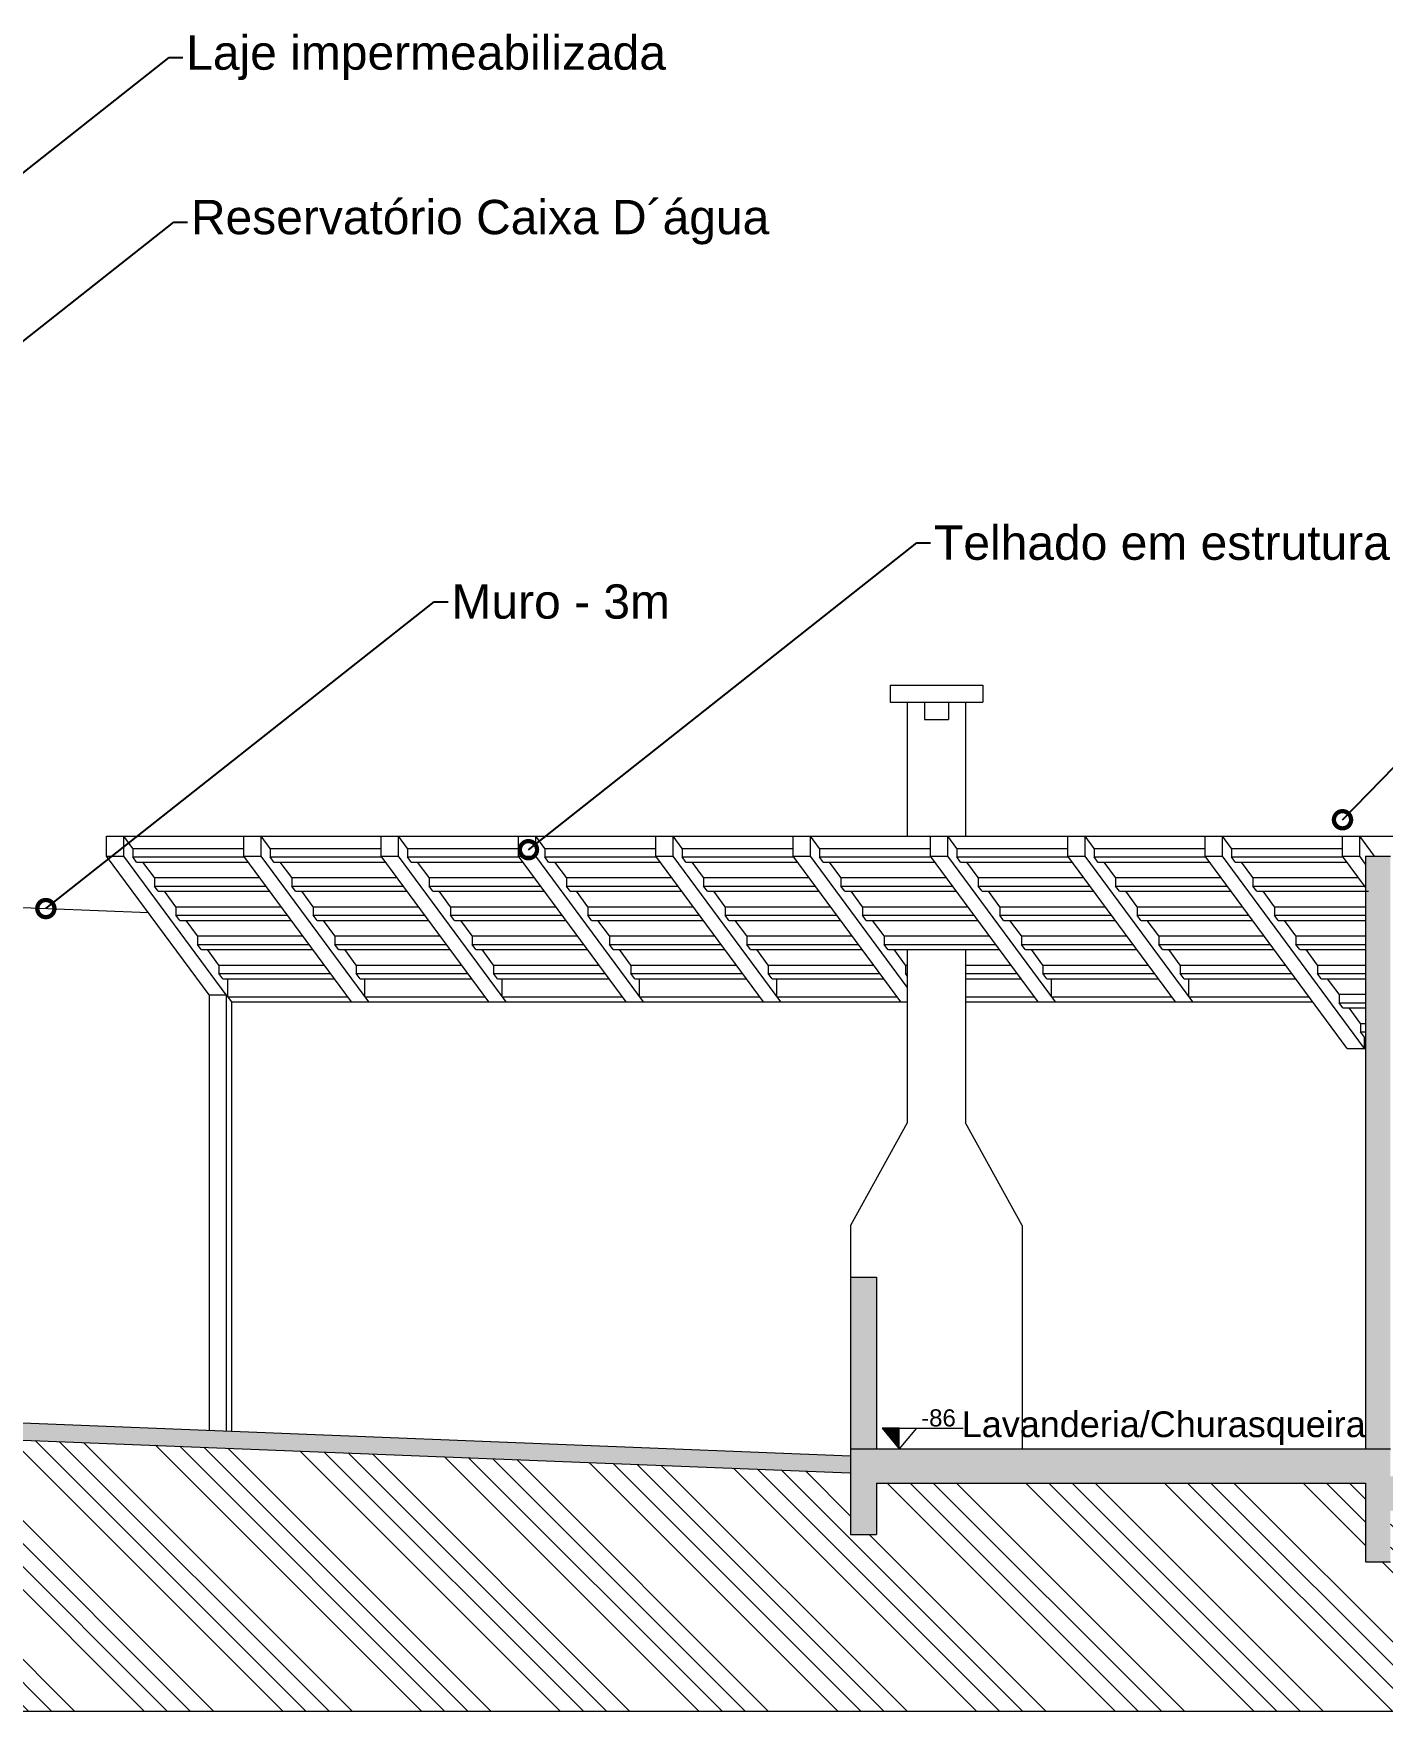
# Model space of a CAD drawing. Header units: millimetres. Extents: x -9997 to 44619, y -1295 to 91103.
# Drawn here: x 7996 to 8782, y 6092 to 7070 of the extents above; entities that cross this region are included whole.
import ezdxf
from ezdxf import colors
from ezdxf.entities.mleader import LeaderData, LeaderLine
from ezdxf.math import Vec2, Vec3

# ---------------------------------------------------------------- set-up
doc = ezdxf.new("R2010")
doc.units = ezdxf.units.MM
doc.header["$LTSCALE"] = 0.1
doc.layers.get('0').update_dxf_attribs({"lineweight": 5})
for name, color, linetype, lineweight in [('alvenaria', 5, 'Continuous', 9), ('alvenaria longe', 253, 'Continuous', 0), ('Calha', 7, 'Continuous', 60), ('cota de nivel', 1, 'Continuous', 5), ('Cotas', 250, 'Continuous', 30), ('hachuraAzulejo', 254, 'Continuous', 5), ('Hachuras', 250, 'Continuous', 0), ('Telha Fibrocimento', 252, 'Continuous', 0)]:
    doc.layers.add(name, color=color, linetype=linetype, lineweight=lineweight)
doc.layers.add('ARQ-NOME-AMBIENTE', color=7, linetype='Continuous')
doc.layers.add('corte terreno', color=7, linetype='Continuous', lineweight=5, true_color=0x4f342a)
doc.styles.get("Standard").update_dxf_attribs({"font": 'arial.ttf'})
doc.styles.add('TITULO-NBC', font='arial.ttf')
doc.linetypes.add('ZIGZAG', pattern='A,0.00254,-5.08,[131,ltypeshp.shx,S=5.08,R=0,X=-5.08,Y=0],-10.16,[131,ltypeshp.shx,S=5.08,R=180,X=5.08,Y=0],-5.08', length=20.32254)

# ---------------------------------------------------------------- blocks, each defined once
blk = doc.blocks.new('_DotSmall')
at = {"color": 0, "linetype": 'ByBlock', "const_width": 0.5}
blk.add_lwpolyline([(-0.0625, 0, 1), (0.0625, 0, 1)], format="xyb", close=True, dxfattribs=at)

msp = doc.modelspace()

# ---------------------------------------------------------------- hatches: boundary and pattern name
at = {"layer": 'Calha', "linetype": 'ByBlock', "true_color": 0x939598}
h = msp.add_hatch(color=252, dxfattribs=at)
h.dxf.hatch_style = 1
h.paths.add_polyline_path([(6675.843, 6637.219), (6675.843, 6727.219), (6660.843, 6727.219), (6660.843, 6637.219)])
h.paths.add_polyline_path([(6675.843, 6577.219), (6675.843, 6587.219), (6660.843, 6587.219), (6660.843, 6577.219)])
h.paths.add_polyline_path([(6875.843, 6547.219), (6875.843, 6587.219), (6860.843, 6587.219), (6860.843, 6547.219)])
h.paths.add_polyline_path([(6675.843, 6337.219), (6675.843, 6517.219), (6660.843, 6517.219), (6660.843, 6337.219)])
h.paths.add_polyline_path([(7275.443, 6337.219), (7275.443, 6387.219), (7260.443, 6387.219), (7260.443, 6337.219)])
h.paths.add_polyline_path([(7768.543, 6637.219), (7768.543, 6804.004), (7753.543, 6726.951), (7753.543, 6637.219)])
h.paths.add_polyline_path([(7768.543, 6804.004), (7768.543, 6827.219), (7753.543, 6827.219), (7753.543, 6726.951)])
h.paths.add_polyline_path([(7943.143, 6637.219), (7943.143, 6827.219), (7928.143, 6827.219), (7928.143, 6637.219)])
h.paths.add_polyline_path([(7943.143, 6337.219), (7943.143, 6587.219), (7928.143, 6587.219), (7928.143, 6337.219)])
h.paths.add_polyline_path([(7768.543, 6337.219), (7768.543, 6587.219), (7753.543, 6587.219), (7753.543, 6337.219)])
h.paths.add_polyline_path([(8486.73, 6245.307), (8486.73, 6345.307), (8471.73, 6345.307), (8471.73, 6245.307)])
h.paths.add_polyline_path([(8786.224, 6245.307), (8786.224, 6590.677), (8771.73, 6590.677), (8771.73, 6245.307)])
h.paths.add_polyline_path([(9365.931, 6229.307), (9365.931, 6612.307), (9351.437, 6612.307), (9351.437, 6229.307)])
at = {"layer": 'corte terreno', "linetype": 'ByBlock'}
h = msp.add_hatch(dxfattribs=at)
h.set_pattern_fill('ANSI34', color=256, scale=3, angle=-90)
h.set_pattern_definition([(315, (4861.84, -771.803), (40.41115, 40.41115), []), (315, (4861.84, -785.273), (40.41115, 40.41115), []), (315, (4861.84, -798.744), (40.41115, 40.41115), []), (315, (4861.84, -812.214), (40.41115, 40.41115), [])])
h.paths.add_polyline_path([(6660.843, 6326.219), (6560.843, 6326.219), (6560.843, 6092.219), (9831.833, 6092.219), (9831.833, 6229.307), (9731.833, 6229.307), (9365.931, 6229.307), (9365.931, 6179.307), (9351.437, 6179.307), (9351.437, 6209.307), (8786.224, 6209.307), (8786.224, 6179.307), (8771.73, 6179.307), (8771.73, 6225.307), (8486.73, 6225.307), (8486.73, 6195.307), (8471.73, 6195.307), (8471.73, 6231.216), (7943.143, 6252.211), (7943.143, 6232.219), (7928.143, 6232.219), (7928.143, 6317.219), (7768.543, 6317.219), (7768.543, 6287.219), (7753.543, 6287.219), (7753.543, 6317.219), (7275.443, 6317.219), (7275.443, 6287.219), (7260.443, 6287.219), (7260.443, 6317.219), (6875.843, 6317.219), (6875.843, 6287.219), (6860.843, 6287.219), (6860.843, 6317.219), (6675.843, 6317.219), (6675.843, 6287.219), (6660.843, 6287.219)])
at = {"layer": 'cota de nivel', "linetype": 'ByBlock'}
h = msp.add_hatch(color=256, dxfattribs=at)
h.dxf.hatch_style = 1
h.paths.add_polyline_path([(8500.013, 6257.332), (8490.013, 6257.332), (8500.013, 6245.307)])
at = {"layer": 'hachuraAzulejo', "linetype": 'ByBlock', "true_color": 0x939598}
h = msp.add_hatch(dxfattribs=at)
h.set_pattern_fill('AR-SAND', color=252, scale=0.08, angle=-45)
h.set_pattern_definition([(352.5, (4861.84, -771.803), (2.6780279, 2.8590508), [0, -3.08864, 0, -3.4544, 0, -3.302]), (322.5, (4861.84, -771.803), (6.5978628, 1.5120874), [0, -1.66624, 0, -2.78384, 0, -1.0668]), (282.5, (4860.0726, -770.0355), (4.4826585, -4.4663986), [0, -1.016, 0, -3.6576, 0, -4.7752]), (272.5, (4860.0726, -770.0355), (5.5804063, -3.058249), [0, -0.508, 0, -2.39776, 0, -2.7432])])
h.paths.add_polyline_path([(8471.73, 6231.216), (8471.73, 6241.223), (7943.143, 6262.219), (7943.143, 6252.211)])
at = {"layer": 'Hachuras', "linetype": 'ByBlock', "true_color": 0x000000}
h = msp.add_hatch(dxfattribs=at)
h.set_pattern_fill('AR-CONC', color=18, scale=0.08, angle=-90)
h.set_pattern_definition([(320, (4861.84, -771.803), (-1.275127, -14.574774), [1.524, -16.764]), (265, (4861.84, -771.803), (15.284548, 2.819474), [1.2192, -13.411247]), (10.45144, (4861.734, -773.017), (14.00942, -11.7553), [1.2952, -14.24722]), (316.1842, (4865.904, -771.803), (-3.363386, -21.686323), [2.286, -25.146]), (6.63556, (4865.624, -773.61), (19.79409, -18.99233), [1.9428, -21.37085]), (261.18415, (4865.904, -771.803), (19.79409, -18.99233), [1.8288, -20.11678]), (291, (4864.888, -773.835), (-8.181216, -12.129151), [1.524, -16.764]), (236, (4864.888, -773.835), (14.735037, -4.944162), [1.2192, -13.4112]), (341.45144, (4864.206, -774.846), (6.553822, -17.073314), [1.2952, -14.247195]), (307.5, (4861.84, -771.803), (6.764403, -0.2470883), [0, -13.24864, 0, -13.6144, 0, -13.462]), (277.5, (4861.84, -771.803), (8.014446, -5.345573), [0, -7.76224, 0, -12.94384, 0, -5.1308]), (237.5, (4861.84, -767.2715), (-0.4582995, -10.8472476), [0, -5.08, 0, -15.8496, 0, -21.0312]), (227.5, (4861.84, -765.2395), (2.034119, -11.850335), [0, -6.604, 0, -10.52576, 0, -14.9352])])
h.paths.add_polyline_path([(6660.843, 6637.219), (6580.843, 6637.219), (6580.843, 6587.219), (6595.843, 6587.219), (6595.843, 6617.219), (6660.843, 6617.219), (6660.843, 6587.219), (6675.843, 6587.219), (6675.843, 6617.219), (6860.843, 6617.219), (6860.843, 6587.219), (6875.843, 6587.219), (6875.843, 6617.219), (7260.443, 6617.219), (7260.443, 6587.219), (7275.443, 6587.219), (7275.443, 6617.219), (7753.543, 6617.219), (7753.543, 6587.219), (7768.543, 6587.219), (7768.543, 6617.219), (7928.143, 6617.219), (7928.143, 6587.219), (7943.143, 6587.219), (7943.143, 6637.219)])
h.paths.add_polyline_path([(6875.843, 6317.219), (7260.443, 6317.219), (7260.443, 6287.219), (7275.443, 6287.219), (7275.443, 6317.219), (7753.543, 6317.219), (7753.543, 6287.219), (7768.543, 6287.219), (7768.543, 6317.219), (7928.143, 6317.219), (7928.143, 6232.219), (7943.143, 6232.219), (7943.143, 6262.219), (7943.143, 6337.219), (6660.843, 6337.219), (6660.843, 6317.219), (6660.843, 6287.219), (6675.843, 6287.219), (6675.843, 6317.219), (6860.843, 6317.219), (6860.843, 6287.219), (6875.843, 6287.219)])
h.paths.add_polyline_path([(6675.843, 6757.219), (6660.843, 6757.219), (6660.843, 6727.219), (6675.843, 6727.219)])
h.paths.add_polyline_path([(7782.796, 6877.219), (7778.902, 6857.219), (7928.143, 6857.219), (7928.143, 6827.219), (7943.143, 6827.219), (7943.143, 6877.219)])
h.paths.add_polyline_path([(7753.543, 6877.219), (7753.543, 6827.219), (7768.543, 6827.219), (7768.543, 6857.219), (7778.902, 6857.219), (7782.796, 6877.219)])
h.paths.add_polyline_path([(9351.437, 6209.307), (9351.437, 6179.307), (9365.931, 6179.307), (9365.931, 6229.307), (8786.224, 6229.307), (8786.224, 6245.307), (8471.73, 6245.307), (8471.73, 6195.307), (8486.73, 6195.307), (8486.73, 6225.307), (8771.73, 6225.307), (8771.73, 6179.307), (8786.224, 6179.307), (8786.224, 6209.307)])

# ---------------------------------------------------------------- linework, layer by layer
at = {"layer": 'alvenaria', "lineweight": 9}
for p, q in [((8771.73, 6590.677), (8771.73, 6245.307)), ((8471.73, 6345.307), (8486.73, 6345.307)), ((8471.73, 6345.307), (8471.73, 6245.307)), ((8486.73, 6345.307), (8486.73, 6245.307)), ((8471.73, 6245.307), (8471.73, 6195.307)), ((8471.73, 6245.307), (8786.224, 6245.307)), ((8486.73, 6225.307), (8771.73, 6225.307)), ((8486.73, 6225.307), (8486.73, 6195.307)), ((8771.73, 6225.307), (8771.73, 6179.307)), ((8471.73, 6195.307), (8486.73, 6195.307)), ((8771.73, 6179.307), (8786.224, 6179.307))]:
    msp.add_line(p, q, dxfattribs=at)
at = {"layer": 'alvenaria', "linetype": 'ByBlock', "lineweight": 9}
msp.add_line((8771.73, 6590.677), (8786.224, 6590.677), dxfattribs=at)
at = {"layer": 'alvenaria longe', "lineweight": 0}
for p, q in [((8494.73, 6690.28), (8494.73, 6680.28)), ((8494.73, 6690.28), (8548.73, 6690.28)), ((8548.73, 6690.28), (8548.73, 6680.28)), ((8494.73, 6680.28), (8548.73, 6680.28)), ((8504.73, 6680.28), (8504.73, 6602.307)), ((8514.73, 6680.28), (8514.73, 6670.28)), ((8528.73, 6680.28), (8528.73, 6670.28)), ((8538.73, 6680.28), (8538.73, 6602.307)), ((8514.73, 6670.28), (8528.73, 6670.28)), ((7943.143, 6562.456), (8062.615, 6557.71)), ((8504.73, 6536.167), (8504.73, 6435.307)), ((8538.73, 6536.167), (8538.73, 6435.307)), ((8098.008, 6509.743), (8098.008, 6256.068)), ((8108.008, 6509.743), (8108.008, 6255.671)), ((8108.794, 6508.677), (8178.794, 6508.677)), ((8111.008, 6505.677), (8504.73, 6505.677)), ((8111.008, 6505.677), (8111.008, 6255.551)), ((8188.794, 6508.677), (8258.794, 6508.677)), ((8268.794, 6508.677), (8338.794, 6508.677)), ((8348.794, 6508.677), (8418.794, 6508.677)), ((8428.794, 6508.677), (8498.794, 6508.677)), ((8538.73, 6508.677), (8578.794, 6508.677)), ((8538.73, 6505.677), (8741.008, 6505.677)), ((8588.794, 6508.677), (8658.794, 6508.677)), ((8668.794, 6508.677), (8738.794, 6508.677)), ((8761.033, 6478.537), (8771.73, 6478.537)), ((8504.73, 6435.307), (8471.73, 6375.307)), ((8571.73, 6375.307), (8538.73, 6435.307)), ((8471.73, 6375.307), (8471.73, 6345.307)), ((8571.73, 6375.307), (8571.73, 6245.307))]:
    msp.add_line(p, q, dxfattribs=at)
at = {"layer": 'alvenaria longe', "linetype": 'ByBlock', "lineweight": 9}
for p, q in [((8038.29, 6602.307), (8048.29, 6602.307)), ((8038.29, 6590.677), (8038.29, 6602.307)), ((8048.29, 6590.677), (8048.29, 6602.307)), ((8118.29, 6590.677), (8118.29, 6602.307)), ((8118.29, 6602.307), (8128.29, 6602.307)), ((8128.29, 6590.677), (8128.29, 6602.307)), ((8198.29, 6590.677), (8198.29, 6602.307)), ((8198.29, 6602.307), (8208.29, 6602.307)), ((8208.29, 6590.677), (8208.29, 6602.307)), ((8278.29, 6590.677), (8278.29, 6602.307)), ((8278.29, 6602.307), (8288.29, 6602.307)), ((8288.29, 6590.677), (8288.29, 6602.307)), ((8358.29, 6590.677), (8358.29, 6602.307)), ((8358.29, 6602.307), (8368.29, 6602.307)), ((8368.29, 6590.677), (8368.29, 6602.307)), ((8438.29, 6590.677), (8438.29, 6602.307)), ((8438.29, 6602.307), (8448.29, 6602.307)), ((8448.29, 6590.677), (8448.29, 6602.307)), ((8518.29, 6590.677), (8518.29, 6602.307)), ((8518.29, 6602.307), (8528.29, 6602.307)), ((8528.29, 6590.677), (8528.29, 6602.307)), ((8598.29, 6590.677), (8598.29, 6602.307)), ((8598.29, 6602.307), (8608.29, 6602.307)), ((8608.29, 6590.677), (8608.29, 6602.307)), ((8678.29, 6590.677), (8678.29, 6602.307)), ((8678.29, 6602.307), (8688.29, 6602.307)), ((8688.29, 6590.677), (8688.29, 6602.307)), ((8758.29, 6590.677), (8758.29, 6602.307)), ((8758.29, 6602.307), (8768.29, 6602.307)), ((8768.29, 6590.677), (8768.29, 6602.307))]:
    msp.add_line(p, q, dxfattribs=at)
at = {"layer": 'alvenaria longe', "linetype": 'ByBlock', "lineweight": 0}
for p, q in [((8053.559, 6595.167), (8048.29, 6602.307)), ((8133.559, 6595.167), (8128.29, 6602.307)), ((8213.559, 6595.167), (8208.29, 6602.307)), ((8293.559, 6595.167), (8288.29, 6602.307)), ((8373.559, 6595.167), (8368.29, 6602.307)), ((8453.559, 6595.167), (8448.29, 6602.307)), ((8533.559, 6595.167), (8528.29, 6602.307)), ((8613.559, 6595.167), (8608.29, 6602.307)), ((8693.559, 6595.167), (8688.29, 6602.307)), ((8776.872, 6590.677), (8768.29, 6602.307)), ((8098.008, 6509.743), (8038.29, 6590.677)), ((8108.008, 6509.743), (8048.29, 6590.677)), ((8053.559, 6595.167), (8118.29, 6595.167)), ((8053.559, 6595.167), (8053.559, 6590.167)), ((8053.559, 6590.167), (8118.666, 6590.167)), ((8055.772, 6587.167), (8053.559, 6590.167)), ((8181.008, 6505.677), (8118.29, 6590.677)), ((8191.008, 6505.677), (8128.29, 6590.677)), ((8133.559, 6595.167), (8198.29, 6595.167)), ((8133.559, 6595.167), (8133.559, 6590.167)), ((8133.559, 6590.167), (8198.666, 6590.167)), ((8135.772, 6587.167), (8133.559, 6590.167)), ((8261.008, 6505.677), (8198.29, 6590.677)), ((8271.008, 6505.677), (8208.29, 6590.677)), ((8213.559, 6595.167), (8278.29, 6595.167)), ((8213.559, 6595.167), (8213.559, 6590.167)), ((8213.559, 6590.167), (8278.666, 6590.167)), ((8215.772, 6587.167), (8213.559, 6590.167)), ((8341.008, 6505.677), (8278.29, 6590.677)), ((8351.008, 6505.677), (8288.29, 6590.677)), ((8293.559, 6595.167), (8358.29, 6595.167)), ((8293.559, 6595.167), (8293.559, 6590.167)), ((8293.559, 6590.167), (8358.666, 6590.167)), ((8295.772, 6587.167), (8293.559, 6590.167)), ((8421.008, 6505.677), (8358.29, 6590.677)), ((8431.008, 6505.677), (8368.29, 6590.677)), ((8373.559, 6595.167), (8438.29, 6595.167)), ((8373.559, 6595.167), (8373.559, 6590.167)), ((8373.559, 6590.167), (8438.666, 6590.167)), ((8375.772, 6587.167), (8373.559, 6590.167)), ((8501.008, 6505.677), (8438.29, 6590.677)), ((8504.73, 6514.185), (8448.29, 6590.677)), ((8453.559, 6595.167), (8518.29, 6595.167)), ((8453.559, 6595.167), (8453.559, 6590.167)), ((8453.559, 6590.167), (8518.666, 6590.167)), ((8455.772, 6587.167), (8453.559, 6590.167)), ((8581.008, 6505.677), (8518.29, 6590.677)), ((8591.008, 6505.677), (8528.29, 6590.677)), ((8533.559, 6595.167), (8598.29, 6595.167)), ((8533.559, 6595.167), (8533.559, 6590.167)), ((8533.559, 6590.167), (8598.666, 6590.167)), ((8535.772, 6587.167), (8533.559, 6590.167)), ((8661.008, 6505.677), (8598.29, 6590.677)), ((8671.008, 6505.677), (8608.29, 6590.677)), ((8613.559, 6595.167), (8678.29, 6595.167)), ((8613.559, 6595.167), (8613.559, 6590.167)), ((8613.559, 6590.167), (8678.666, 6590.167)), ((8615.772, 6587.167), (8613.559, 6590.167)), ((8761.033, 6478.537), (8678.29, 6590.677)), ((8771.033, 6478.537), (8688.29, 6590.677)), ((8693.559, 6595.167), (8758.29, 6595.167)), ((8693.559, 6595.167), (8693.559, 6590.167)), ((8693.559, 6590.167), (8758.666, 6590.167)), ((8695.772, 6587.167), (8693.559, 6590.167)), ((8771.73, 6572.462), (8758.29, 6590.677)), ((8771.73, 6586.015), (8768.29, 6590.677)), ((8055.772, 6587.167), (8120.88, 6587.167)), ((8066.102, 6578.167), (8059.461, 6587.167)), ((8135.772, 6587.167), (8200.88, 6587.167)), ((8146.102, 6578.167), (8139.461, 6587.167)), ((8215.772, 6587.167), (8280.88, 6587.167)), ((8226.102, 6578.167), (8219.461, 6587.167)), ((8295.772, 6587.167), (8360.88, 6587.167)), ((8306.102, 6578.167), (8299.461, 6587.167)), ((8375.772, 6587.167), (8440.88, 6587.167)), ((8386.102, 6578.167), (8379.461, 6587.167)), ((8455.772, 6587.167), (8520.88, 6587.167)), ((8466.102, 6578.167), (8459.461, 6587.167)), ((8535.772, 6587.167), (8600.88, 6587.167)), ((8546.102, 6578.167), (8539.461, 6587.167)), ((8615.772, 6587.167), (8680.88, 6587.167)), ((8626.102, 6578.167), (8619.461, 6587.167)), ((8695.772, 6587.167), (8760.88, 6587.167)), ((8706.102, 6578.167), (8699.461, 6587.167)), ((8066.102, 6578.167), (8127.52, 6578.167)), ((8066.102, 6578.167), (8066.102, 6573.167)), ((8066.102, 6573.167), (8131.21, 6573.167)), ((8068.316, 6570.167), (8066.102, 6573.167)), ((8146.102, 6578.167), (8207.52, 6578.167)), ((8146.102, 6578.167), (8146.102, 6573.167)), ((8146.102, 6573.167), (8211.21, 6573.167)), ((8148.316, 6570.167), (8146.102, 6573.167)), ((8226.102, 6578.167), (8287.52, 6578.167)), ((8226.102, 6578.167), (8226.102, 6573.167)), ((8226.102, 6573.167), (8291.21, 6573.167)), ((8228.316, 6570.167), (8226.102, 6573.167)), ((8306.102, 6578.167), (8367.52, 6578.167)), ((8306.102, 6578.167), (8306.102, 6573.167)), ((8306.102, 6573.167), (8371.21, 6573.167)), ((8308.316, 6570.167), (8306.102, 6573.167)), ((8386.102, 6578.167), (8447.52, 6578.167)), ((8386.102, 6578.167), (8386.102, 6573.167)), ((8386.102, 6573.167), (8451.21, 6573.167)), ((8388.316, 6570.167), (8386.102, 6573.167)), ((8466.102, 6578.167), (8527.52, 6578.167)), ((8466.102, 6578.167), (8466.102, 6573.167)), ((8466.102, 6573.167), (8531.21, 6573.167)), ((8468.316, 6570.167), (8466.102, 6573.167)), ((8546.102, 6578.167), (8607.52, 6578.167)), ((8546.102, 6578.167), (8546.102, 6573.167)), ((8546.102, 6573.167), (8611.21, 6573.167)), ((8548.316, 6570.167), (8546.102, 6573.167)), ((8626.102, 6578.167), (8687.52, 6578.167)), ((8626.102, 6578.167), (8626.102, 6573.167)), ((8626.102, 6573.167), (8691.21, 6573.167)), ((8628.316, 6570.167), (8626.102, 6573.167)), ((8706.102, 6578.167), (8767.52, 6578.167)), ((8706.102, 6578.167), (8706.102, 6573.167)), ((8706.102, 6573.167), (8771.21, 6573.167)), ((8708.316, 6570.167), (8706.102, 6573.167)), ((8068.316, 6570.167), (8133.423, 6570.167)), ((8078.646, 6561.167), (8072.005, 6570.167)), ((8078.646, 6561.167), (8140.064, 6561.167)), ((8078.646, 6561.167), (8078.646, 6556.167)), ((8148.316, 6570.167), (8213.423, 6570.167)), ((8158.646, 6561.167), (8152.005, 6570.167)), ((8158.646, 6561.167), (8220.064, 6561.167)), ((8158.646, 6561.167), (8158.646, 6556.167)), ((8228.316, 6570.167), (8293.423, 6570.167)), ((8238.646, 6561.167), (8232.005, 6570.167)), ((8238.646, 6561.167), (8300.064, 6561.167)), ((8238.646, 6561.167), (8238.646, 6556.167)), ((8308.316, 6570.167), (8373.423, 6570.167)), ((8318.646, 6561.167), (8312.005, 6570.167)), ((8318.646, 6561.167), (8380.064, 6561.167)), ((8318.646, 6561.167), (8318.646, 6556.167)), ((8388.316, 6570.167), (8453.423, 6570.167)), ((8398.646, 6561.167), (8392.005, 6570.167)), ((8398.646, 6561.167), (8460.064, 6561.167)), ((8398.646, 6561.167), (8398.646, 6556.167)), ((8468.316, 6570.167), (8533.423, 6570.167)), ((8478.646, 6561.167), (8472.005, 6570.167)), ((8478.646, 6561.167), (8540.064, 6561.167)), ((8478.646, 6561.167), (8478.646, 6556.167)), ((8548.316, 6570.167), (8613.423, 6570.167)), ((8558.646, 6561.167), (8552.005, 6570.167)), ((8558.646, 6561.167), (8620.064, 6561.167)), ((8558.646, 6561.167), (8558.646, 6556.167)), ((8628.316, 6570.167), (8693.423, 6570.167)), ((8638.646, 6561.167), (8632.005, 6570.167)), ((8638.646, 6561.167), (8700.064, 6561.167)), ((8638.646, 6561.167), (8638.646, 6556.167)), ((8708.316, 6570.167), (8773.423, 6570.167)), ((8718.646, 6561.167), (8712.005, 6570.167)), ((8718.646, 6561.167), (8771.73, 6561.167)), ((8718.646, 6561.167), (8718.646, 6556.167)), ((8078.646, 6556.167), (8143.753, 6556.167)), ((8080.859, 6553.167), (8078.646, 6556.167)), ((8080.859, 6553.167), (8145.967, 6553.167)), ((8091.189, 6544.167), (8084.548, 6553.167)), ((8158.646, 6556.167), (8223.753, 6556.167)), ((8160.859, 6553.167), (8158.646, 6556.167)), ((8160.859, 6553.167), (8225.967, 6553.167)), ((8171.189, 6544.167), (8164.548, 6553.167)), ((8238.646, 6556.167), (8303.753, 6556.167)), ((8240.859, 6553.167), (8238.646, 6556.167)), ((8240.859, 6553.167), (8305.967, 6553.167)), ((8251.189, 6544.167), (8244.548, 6553.167)), ((8318.646, 6556.167), (8383.753, 6556.167)), ((8320.859, 6553.167), (8318.646, 6556.167)), ((8320.859, 6553.167), (8385.967, 6553.167)), ((8331.189, 6544.167), (8324.548, 6553.167)), ((8398.646, 6556.167), (8463.753, 6556.167)), ((8400.859, 6553.167), (8398.646, 6556.167)), ((8400.859, 6553.167), (8465.967, 6553.167)), ((8411.189, 6544.167), (8404.548, 6553.167)), ((8478.646, 6556.167), (8543.753, 6556.167)), ((8480.859, 6553.167), (8478.646, 6556.167)), ((8480.859, 6553.167), (8545.967, 6553.167)), ((8491.189, 6544.167), (8484.548, 6553.167)), ((8558.646, 6556.167), (8623.753, 6556.167)), ((8560.859, 6553.167), (8558.646, 6556.167)), ((8560.859, 6553.167), (8625.967, 6553.167)), ((8571.189, 6544.167), (8564.548, 6553.167)), ((8638.646, 6556.167), (8703.753, 6556.167)), ((8640.859, 6553.167), (8638.646, 6556.167)), ((8640.859, 6553.167), (8705.967, 6553.167)), ((8651.189, 6544.167), (8644.548, 6553.167)), ((8718.646, 6556.167), (8771.73, 6556.167)), ((8720.859, 6553.167), (8718.646, 6556.167)), ((8720.859, 6553.167), (8771.73, 6553.167)), ((8731.189, 6544.167), (8724.548, 6553.167)), ((8091.189, 6544.167), (8152.608, 6544.167)), ((8091.189, 6544.167), (8091.189, 6539.167)), ((8171.189, 6544.167), (8232.608, 6544.167)), ((8171.189, 6544.167), (8171.189, 6539.167)), ((8251.189, 6544.167), (8312.608, 6544.167)), ((8251.189, 6544.167), (8251.189, 6539.167)), ((8331.189, 6544.167), (8392.608, 6544.167)), ((8331.189, 6544.167), (8331.189, 6539.167)), ((8411.189, 6544.167), (8472.608, 6544.167)), ((8411.189, 6544.167), (8411.189, 6539.167)), ((8491.189, 6544.167), (8552.608, 6544.167)), ((8491.189, 6544.167), (8491.189, 6539.167)), ((8571.189, 6544.167), (8632.608, 6544.167)), ((8571.189, 6544.167), (8571.189, 6539.167)), ((8651.189, 6544.167), (8712.608, 6544.167)), ((8651.189, 6544.167), (8651.189, 6539.167)), ((8731.189, 6544.167), (8771.73, 6544.167)), ((8731.189, 6544.167), (8731.189, 6539.167)), ((8091.189, 6539.167), (8156.297, 6539.167)), ((8093.403, 6536.167), (8091.189, 6539.167)), ((8093.403, 6536.167), (8158.51, 6536.167)), ((8103.733, 6527.167), (8097.092, 6536.167)), ((8171.189, 6539.167), (8236.297, 6539.167)), ((8173.403, 6536.167), (8171.189, 6539.167)), ((8173.403, 6536.167), (8238.51, 6536.167)), ((8183.733, 6527.167), (8177.092, 6536.167)), ((8251.189, 6539.167), (8316.297, 6539.167)), ((8253.403, 6536.167), (8251.189, 6539.167)), ((8253.403, 6536.167), (8318.51, 6536.167)), ((8263.733, 6527.167), (8257.092, 6536.167)), ((8331.189, 6539.167), (8396.297, 6539.167)), ((8333.403, 6536.167), (8331.189, 6539.167)), ((8333.403, 6536.167), (8398.51, 6536.167)), ((8343.733, 6527.167), (8337.092, 6536.167)), ((8411.189, 6539.167), (8476.297, 6539.167)), ((8413.403, 6536.167), (8411.189, 6539.167)), ((8413.403, 6536.167), (8478.51, 6536.167)), ((8423.733, 6527.167), (8417.092, 6536.167)), ((8491.189, 6539.167), (8556.297, 6539.167)), ((8493.403, 6536.167), (8491.189, 6539.167)), ((8493.403, 6536.167), (8558.51, 6536.167)), ((8503.733, 6527.167), (8497.092, 6536.167)), ((8571.189, 6539.167), (8636.297, 6539.167)), ((8573.403, 6536.167), (8571.189, 6539.167)), ((8573.403, 6536.167), (8638.51, 6536.167)), ((8583.733, 6527.167), (8577.092, 6536.167)), ((8651.189, 6539.167), (8716.297, 6539.167)), ((8653.403, 6536.167), (8651.189, 6539.167)), ((8653.403, 6536.167), (8718.51, 6536.167)), ((8663.733, 6527.167), (8657.092, 6536.167)), ((8731.189, 6539.167), (8771.73, 6539.167)), ((8733.403, 6536.167), (8731.189, 6539.167)), ((8733.403, 6536.167), (8771.73, 6536.167)), ((8743.733, 6527.167), (8737.092, 6536.167)), ((8103.733, 6527.167), (8165.151, 6527.167)), ((8103.733, 6527.167), (8103.733, 6522.167)), ((8103.733, 6522.167), (8168.84, 6522.167)), ((8105.946, 6519.167), (8103.733, 6522.167)), ((8183.733, 6527.167), (8245.151, 6527.167)), ((8183.733, 6527.167), (8183.733, 6522.167)), ((8183.733, 6522.167), (8248.84, 6522.167)), ((8185.946, 6519.167), (8183.733, 6522.167)), ((8263.733, 6527.167), (8325.151, 6527.167)), ((8263.733, 6527.167), (8263.733, 6522.167)), ((8263.733, 6522.167), (8328.84, 6522.167)), ((8265.946, 6519.167), (8263.733, 6522.167)), ((8343.733, 6527.167), (8405.151, 6527.167)), ((8343.733, 6527.167), (8343.733, 6522.167)), ((8343.733, 6522.167), (8408.84, 6522.167)), ((8345.946, 6519.167), (8343.733, 6522.167)), ((8423.733, 6527.167), (8485.151, 6527.167)), ((8423.733, 6527.167), (8423.733, 6522.167)), ((8423.733, 6522.167), (8488.84, 6522.167)), ((8425.946, 6519.167), (8423.733, 6522.167)), ((8503.733, 6527.167), (8504.73, 6527.167)), ((8503.733, 6527.167), (8503.733, 6522.167)), ((8503.733, 6522.167), (8504.73, 6522.167)), ((8504.73, 6520.816), (8503.733, 6522.167)), ((8538.73, 6527.167), (8565.151, 6527.167)), ((8538.73, 6522.167), (8568.84, 6522.167)), ((8583.733, 6527.167), (8645.151, 6527.167)), ((8583.733, 6527.167), (8583.733, 6522.167)), ((8583.733, 6522.167), (8648.84, 6522.167)), ((8585.946, 6519.167), (8583.733, 6522.167)), ((8663.733, 6527.167), (8725.151, 6527.167)), ((8663.733, 6527.167), (8663.733, 6522.167)), ((8663.733, 6522.167), (8728.84, 6522.167)), ((8665.946, 6519.167), (8663.733, 6522.167)), ((8743.733, 6527.167), (8771.73, 6527.167)), ((8743.733, 6527.167), (8743.733, 6522.167)), ((8743.733, 6522.167), (8771.73, 6522.167)), ((8745.946, 6519.167), (8743.733, 6522.167)), ((8105.946, 6519.167), (8171.054, 6519.167)), ((8108.794, 6519.167), (8108.794, 6508.677)), ((8185.946, 6519.167), (8251.054, 6519.167)), ((8188.794, 6508.677), (8188.794, 6519.167)), ((8265.946, 6519.167), (8331.054, 6519.167)), ((8268.794, 6508.677), (8268.794, 6519.167)), ((8345.946, 6519.167), (8411.054, 6519.167)), ((8348.794, 6508.677), (8348.794, 6519.167)), ((8425.946, 6519.167), (8491.054, 6519.167)), ((8428.794, 6508.677), (8428.794, 6519.167)), ((8538.73, 6519.167), (8571.054, 6519.167)), ((8585.946, 6519.167), (8651.054, 6519.167)), ((8588.794, 6508.677), (8588.794, 6519.167)), ((8665.946, 6519.167), (8731.054, 6519.167)), ((8668.794, 6508.677), (8668.794, 6519.167)), ((8745.946, 6519.167), (8771.73, 6519.167)), ((8756.276, 6510.167), (8749.636, 6519.167)), ((8098.008, 6509.743), (8108.008, 6509.743)), ((8108.008, 6509.743), (8111.008, 6505.677)), ((8756.276, 6510.167), (8771.73, 6510.167)), ((8756.276, 6510.167), (8756.276, 6505.167)), ((8756.276, 6505.167), (8771.73, 6505.167)), ((8758.49, 6502.167), (8756.276, 6505.167)), ((8758.49, 6502.167), (8771.73, 6502.167)), ((8768.82, 6493.167), (8762.179, 6502.167)), ((8768.82, 6493.167), (8771.73, 6493.167)), ((8768.82, 6493.167), (8768.82, 6488.167)), ((8768.82, 6488.167), (8771.73, 6488.167)), ((8771.033, 6485.167), (8768.82, 6488.167)), ((8771.033, 6478.537), (8771.033, 6485.167)), ((8771.033, 6485.167), (8771.73, 6485.167))]:
    msp.add_line(p, q, dxfattribs=at)
at = {"layer": 'alvenaria longe', "lineweight": 9}
for p, q in [((8038.29, 6590.677), (8048.29, 6590.677)), ((8118.29, 6590.677), (8128.29, 6590.677)), ((8198.29, 6590.677), (8208.29, 6590.677)), ((8278.29, 6590.677), (8288.29, 6590.677)), ((8358.29, 6590.677), (8368.29, 6590.677)), ((8438.29, 6590.677), (8448.29, 6590.677)), ((8518.29, 6590.677), (8528.29, 6590.677)), ((8598.29, 6590.677), (8608.29, 6590.677)), ((8678.29, 6590.677), (8688.29, 6590.677)), ((8758.29, 6590.677), (8768.29, 6590.677))]:
    msp.add_line(p, q, dxfattribs=at)
at = {"layer": 'corte terreno'}
msp.add_line((9831.833, 6092.219), (6560.843, 6092.219), dxfattribs=at)
at = {"layer": 'cota de nivel', "linetype": 'ByBlock'}
for p, q in [((8500.013, 6257.332), (8490.013, 6257.332)), ((8490.013, 6257.332), (8500.013, 6245.307)), ((8500.013, 6245.307), (8500.013, 6257.332)), ((8500.013, 6257.332), (8510.013, 6257.332)), ((8510.013, 6257.332), (8500.013, 6245.307)), ((8510.013, 6257.332), (8537.285, 6257.332))]:
    msp.add_line(p, q, dxfattribs=at)
at = {"layer": 'hachuraAzulejo'}
for p, q in [((7943.143, 6262.219), (8471.73, 6241.223)), ((7942.746, 6252.227), (8471.333, 6231.231))]:
    msp.add_line(p, q, dxfattribs=at)
at = {"layer": 'Telha Fibrocimento', "linetype": 'ZIGZAG', "lineweight": 0}
msp.add_line((8038.29, 6602.307), (9351.437, 6602.307), dxfattribs=at)

# ---------------------------------------------------------------- texts
at = {"layer": 'ARQ-NOME-AMBIENTE', "color": 5, "transparency": 33554687, "style": 'TITULO-NBC'}
msp.add_text('Lavanderia/Churasqueira', height=15, dxfattribs=at).set_placement((8536.511, 6252.069))
at = {"layer": 'cota de nivel', "lineweight": 5, "transparency": 33554687, "insert": (8512.815, 6268.28), "char_height": 10, "attachment_point": 1}
msp.add_mtext_dynamic_manual_height_columns('-86', width=13.84742, gutter_width=50, heights=[0], dxfattribs=at)

# ---------------------------------------------------------------- leaders
at = {"layer": 'Cotas', "lineweight": 0}
ml = msp.add_multileader_mtext('Standard', dxfattribs=at)
ml.set_content('Laje impermeabilizada', color=256)
ml.set_leader_properties()
ml.set_arrow_properties(name='DOTSMALL')
ml.build(insert=Vec2(0, 0))
ml.multileader.update_dxf_attribs({"arrow_head_size": 20})
ctx = ml.context
ctx.base_point, ctx.char_height, ctx.arrow_head_size, ctx.plane_origin = Vec3(8082.652, 7055.981), 20, 20, Vec3(7777.067, 6903.922)
notes = []
notes.append((ctx, [(0, (1, 1, 0), (8074.652, 7055.981), (1, 0), 8, [(0, [(7848.343, 6877.219)], 0, [])])]))
ctx.mtext.insert, ctx.mtext.rotation, ctx.mtext.flow_direction = Vec3(8084.652, 7068.921), 6.2831853, 5
ml = msp.add_multileader_mtext('Standard', dxfattribs=at)
ml.set_content('Reservatório Caixa D´água', color=256)
ml.set_leader_properties()
ml.set_arrow_properties(name='DOTSMALL')
ml.build(insert=Vec2(0, 0))
ml.multileader.update_dxf_attribs({"arrow_head_size": 20})
ctx = ml.context
ctx.base_point, ctx.char_height, ctx.arrow_head_size, ctx.plane_origin = Vec3(8085.398, 6960.11), 20, 20, Vec3(7779.813, 6808.052)
notes.append((ctx, [(0, (1, 1, 0), (8077.398, 6960.11), (1, 0), 8, [(0, [(7851.089, 6781.349)], 0, [])])]))
ctx.mtext.insert, ctx.mtext.rotation, ctx.mtext.flow_direction = Vec3(8087.398, 6973.05), 6.2831853, 5
ml = msp.add_multileader_mtext('Standard', dxfattribs=at)
ml.set_content('Telhado em estrutura metálica', color=256)
ml.set_leader_properties()
ml.set_arrow_properties(name='DOTSMALL')
ml.build(insert=Vec2(0, 0))
ml.multileader.update_dxf_attribs({"arrow_head_size": 20})
ctx = ml.context
ctx.base_point, ctx.char_height, ctx.arrow_head_size, ctx.plane_origin = Vec3(8518.344, 6773.15), 20, 20, Vec3(8212.76, 6621.092)
notes.append((ctx, [(0, (1, 1, 0), (8510.344, 6773.15), (1, 0), 8, [(0, [(8284.035, 6594.389)], 0, [])])]))
ctx.mtext.insert, ctx.mtext.rotation, ctx.mtext.flow_direction = Vec3(8520.344, 6783.314), 6.2831853, 5
ml = msp.add_multileader_mtext('Standard', dxfattribs=at)
ml.set_content('Muro - 3m', color=256)
ml.set_leader_properties()
ml.set_arrow_properties(name='DOTSMALL')
ml.build(insert=Vec2(0, 0))
ml.multileader.update_dxf_attribs({"arrow_head_size": 20})
ctx = ml.context
ctx.base_point, ctx.char_height, ctx.arrow_head_size, ctx.plane_origin = Vec3(8237.188, 6738.844), 20, 20, Vec3(7931.603, 6586.786)
notes.append((ctx, [(0, (1, 1, 0), (8229.188, 6738.844), (1, 0), 8, [(0, [(8002.879, 6560.083)], 0, [])])]))
ctx.mtext.insert, ctx.mtext.rotation, ctx.mtext.flow_direction = Vec3(8239.188, 6749.022), 6.2831853, 5
ml = msp.add_multileader_mtext('Standard', dxfattribs=at)
ml.set_content('Telha Fibrocimento', color=256)
ml.set_leader_properties()
ml.set_arrow_properties(name='DOTSMALL')
ml.build(insert=Vec2(0, 0))
ml.multileader.update_dxf_attribs({"arrow_head_size": 20})
ctx = ml.context
ctx.base_point, ctx.char_height, ctx.arrow_head_size, ctx.plane_origin = Vec3(8871.406, 6719.92), 20, 20, Vec3(8489.583, 6619.755)
notes.append((ctx, [(0, (1, 1, 0), (8863.406, 6719.92), (1, 0), 8, [(0, [(8758.29, 6611.842)], 0, [])])]))
ctx.mtext.insert, ctx.mtext.rotation, ctx.mtext.flow_direction = Vec3(8873.406, 6730.084), 6.2831853, 5
for ctx, leaders in notes:
    for number, flags, end, landing, length, lines in leaders:
        leader = LeaderData()
        leader.index, (leader.has_last_leader_line, leader.has_dogleg_vector, leader.attachment_direction) = number, flags
        leader.last_leader_point, leader.dogleg_vector, leader.dogleg_length = Vec3(end), Vec3(landing), length
        for number, points, colour, breaks in lines:
            line = LeaderLine()
            line.index, line.vertices, line.color, line.breaks = number, Vec3.list(points), colors.encode_raw_color(colour), breaks
            leader.lines.append(line)
        ctx.leaders.append(leader)

doc.saveas('drawing.dxf')
